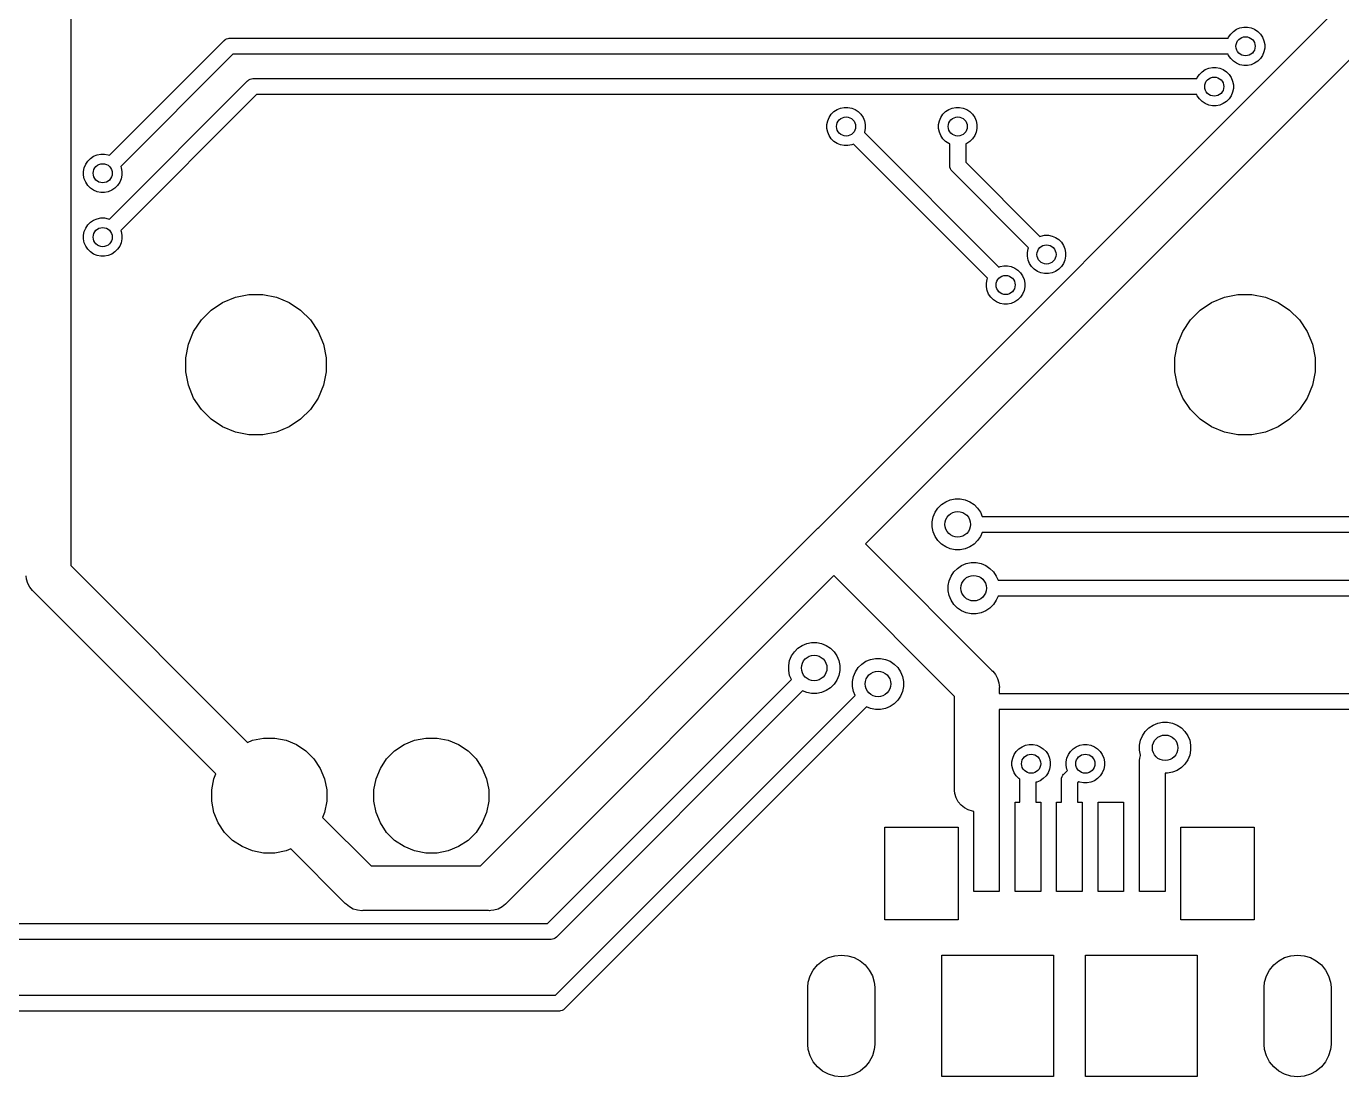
# Model space of a CAD drawing. Extents: x 0.8 to 4.31, y -4.31 to -0.81.
# Drawn here: x 2.112 to 2.924, y -4.307 to -3.659 of the extents above; entities that cross this region are included whole.
import ezdxf

# ---------------------------------------------------------------- set-up
doc = ezdxf.new("R2010")
doc.units = 0
doc.header["$MEASUREMENT"] = 0
doc.layers.add('BLACK', color=7, linetype='CONTINUOUS')

msp = doc.modelspace()

# ---------------------------------------------------------------- linework, layer by layer
at = {"layer": 'BLACK', "linetype": 'CONTINUOUS'}
for p, q in [((2.13976, -3.40086), (2.13976, -3.99193)), ((2.60126, -3.96841), (2.97441, -3.59526)), ((2.99745, -3.61119), (2.63001, -3.97863)), ((2.86114, -3.66032), (2.86343, -3.65986)), ((2.86343, -3.65986), (2.86575, -3.65986)), ((2.86575, -3.65986), (2.86803, -3.66032)), ((2.16357, -3.73892), (2.23412, -3.66837)), ((2.23412, -3.66837), (2.23428, -3.66818)), ((2.23428, -3.66818), (2.23494, -3.66763)), ((2.23494, -3.66763), (2.23503, -3.66756)), ((2.23503, -3.66756), (2.23588, -3.66711)), ((2.23588, -3.66711), (2.23681, -3.66683)), ((2.23681, -3.66683), (2.23753, -3.66675)), ((2.23753, -3.66675), (2.23777, -3.66673)), ((2.23753, -3.66675), (2.23753, -3.66675)), ((2.23777, -3.66673), (2.23801, -3.66675)), ((2.23801, -3.66675), (2.85384, -3.66675)), ((2.85384, -3.66675), (2.85412, -3.66608)), ((2.85412, -3.66608), (2.85541, -3.66415)), ((2.85541, -3.66415), (2.85706, -3.6625)), ((2.85706, -3.6625), (2.85899, -3.66121)), ((2.85899, -3.66121), (2.86114, -3.66032)), ((2.86803, -3.66032), (2.87018, -3.66121)), ((2.87018, -3.66121), (2.87212, -3.6625)), ((2.87212, -3.6625), (2.87376, -3.66415)), ((2.87376, -3.66415), (2.87506, -3.66608)), ((2.87506, -3.66608), (2.87595, -3.66823)), ((2.87595, -3.66823), (2.8764, -3.67051)), ((2.87595, -3.67512), (2.87506, -3.67727)), ((2.8764, -3.67284), (2.87595, -3.67512)), ((2.8764, -3.67051), (2.8764, -3.67284)), ((2.23981, -3.6766), (2.17053, -3.74588)), ((2.85384, -3.6766), (2.23981, -3.6766)), ((2.85412, -3.67727), (2.85384, -3.6766)), ((2.85541, -3.6792), (2.85412, -3.67727)), ((2.85706, -3.68085), (2.85541, -3.6792)), ((2.85899, -3.68214), (2.85706, -3.68085)), ((2.86114, -3.68303), (2.85899, -3.68214)), ((2.86343, -3.68349), (2.86114, -3.68303)), ((2.86575, -3.68349), (2.86343, -3.68349)), ((2.86803, -3.68303), (2.86575, -3.68349)), ((2.87018, -3.68214), (2.86803, -3.68303)), ((2.87212, -3.68085), (2.87018, -3.68214)), ((2.87376, -3.6792), (2.87212, -3.68085)), ((2.87506, -3.67727), (2.87376, -3.6792)), ((2.24895, -3.6929), (2.24952, -3.69244)), ((2.24952, -3.69244), (2.25037, -3.69199)), ((2.25037, -3.69199), (2.25041, -3.69198)), ((2.25041, -3.69198), (2.2513, -3.69171)), ((2.2513, -3.69171), (2.25202, -3.69163)), ((2.25202, -3.69163), (2.25226, -3.69161)), ((2.25202, -3.69163), (2.25202, -3.69163)), ((2.25226, -3.69161), (2.2525, -3.69163)), ((2.2525, -3.69163), (2.83453, -3.69163)), ((2.83453, -3.69163), (2.83481, -3.69096)), ((2.83481, -3.69096), (2.8361, -3.68903)), ((2.8361, -3.68903), (2.83775, -3.68738)), ((2.83775, -3.68738), (2.83968, -3.68609)), ((2.83968, -3.68609), (2.84183, -3.6852)), ((2.84183, -3.6852), (2.84411, -3.68474)), ((2.84411, -3.68474), (2.84644, -3.68474)), ((2.84644, -3.68474), (2.84872, -3.6852)), ((2.84872, -3.6852), (2.85087, -3.68609)), ((2.85087, -3.68609), (2.85281, -3.68738)), ((2.85281, -3.68738), (2.85445, -3.68903)), ((2.85445, -3.68903), (2.85574, -3.69096)), ((2.85574, -3.69096), (2.85663, -3.69311)), ((2.16357, -3.77829), (2.24861, -3.69325)), ((2.24861, -3.69325), (2.24877, -3.69306)), ((2.24877, -3.69306), (2.24895, -3.69291)), ((2.24895, -3.69291), (2.24895, -3.6929)), ((2.85663, -3.7), (2.85574, -3.70215)), ((2.85663, -3.69311), (2.85709, -3.69539)), ((2.85709, -3.69772), (2.85663, -3.7)), ((2.85709, -3.69539), (2.85709, -3.69772)), ((2.2543, -3.70148), (2.17053, -3.78525)), ((2.83453, -3.70148), (2.2543, -3.70148)), ((2.83481, -3.70215), (2.83453, -3.70148)), ((2.8361, -3.70408), (2.83481, -3.70215)), ((2.83775, -3.70573), (2.8361, -3.70408)), ((2.83968, -3.70702), (2.83775, -3.70573)), ((2.84183, -3.70791), (2.83968, -3.70702)), ((2.84411, -3.70837), (2.84183, -3.70791)), ((2.84644, -3.70837), (2.84411, -3.70837)), ((2.84872, -3.70791), (2.84644, -3.70837)), ((2.85087, -3.70702), (2.84872, -3.70791)), ((2.85281, -3.70573), (2.85087, -3.70702)), ((2.85445, -3.70408), (2.85281, -3.70573)), ((2.85574, -3.70215), (2.85445, -3.70408)), ((2.60675, -3.71772), (2.60764, -3.71557)), ((2.60764, -3.71557), (2.60894, -3.71363)), ((2.60894, -3.71363), (2.61058, -3.71199)), ((2.61058, -3.71199), (2.61252, -3.71069)), ((2.61252, -3.71069), (2.61467, -3.7098)), ((2.61467, -3.7098), (2.61695, -3.70935)), ((2.61695, -3.70935), (2.61927, -3.70935)), ((2.61927, -3.70935), (2.62156, -3.7098)), ((2.62156, -3.7098), (2.6237, -3.71069)), ((2.6237, -3.71069), (2.62564, -3.71199)), ((2.62564, -3.71199), (2.62728, -3.71363)), ((2.62728, -3.71363), (2.62858, -3.71557)), ((2.62858, -3.71557), (2.62947, -3.71772)), ((2.67565, -3.71772), (2.67654, -3.71557)), ((2.67654, -3.71557), (2.67783, -3.71363)), ((2.67783, -3.71363), (2.67948, -3.71199)), ((2.67948, -3.71199), (2.68141, -3.71069)), ((2.68141, -3.71069), (2.68356, -3.7098)), ((2.68356, -3.7098), (2.68584, -3.70935)), ((2.68584, -3.70935), (2.68817, -3.70935)), ((2.68817, -3.70935), (2.69045, -3.7098)), ((2.69045, -3.7098), (2.6926, -3.71069)), ((2.6926, -3.71069), (2.69454, -3.71199)), ((2.69454, -3.71199), (2.69618, -3.71363)), ((2.69618, -3.71363), (2.69747, -3.71557)), ((2.69747, -3.71557), (2.69837, -3.71772)), ((2.6063, -3.72), (2.60675, -3.71772)), ((2.6063, -3.72233), (2.6063, -3.72)), ((2.60675, -3.72461), (2.6063, -3.72233)), ((2.60764, -3.72676), (2.60675, -3.72461)), ((2.62947, -3.72461), (2.62939, -3.72479)), ((2.62939, -3.72479), (2.71242, -3.80782)), ((2.62947, -3.71772), (2.62992, -3.72)), ((2.62992, -3.72233), (2.62947, -3.72461)), ((2.62992, -3.72), (2.62992, -3.72233)), ((2.6752, -3.72), (2.67565, -3.71772)), ((2.6752, -3.72233), (2.6752, -3.72)), ((2.67565, -3.72461), (2.6752, -3.72233)), ((2.67654, -3.72676), (2.67565, -3.72461)), ((2.69837, -3.72461), (2.69747, -3.72676)), ((2.69837, -3.71772), (2.69882, -3.72)), ((2.69882, -3.72233), (2.69837, -3.72461)), ((2.69882, -3.72), (2.69882, -3.72233)), ((2.60894, -3.72869), (2.60764, -3.72676)), ((2.61058, -3.73034), (2.60894, -3.72869)), ((2.61252, -3.73163), (2.61058, -3.73034)), ((2.61467, -3.73252), (2.61252, -3.73163)), ((2.61695, -3.73297), (2.61467, -3.73252)), ((2.61927, -3.73297), (2.61695, -3.73297)), ((2.62156, -3.73252), (2.61927, -3.73297)), ((2.62272, -3.73204), (2.62156, -3.73252)), ((2.70546, -3.81478), (2.62272, -3.73204)), ((2.67783, -3.72869), (2.67654, -3.72676)), ((2.67948, -3.73034), (2.67783, -3.72869)), ((2.68141, -3.73163), (2.67948, -3.73034)), ((2.68209, -3.73191), (2.68141, -3.73163)), ((2.68209, -3.74505), (2.68209, -3.73191)), ((2.6926, -3.73163), (2.69193, -3.73191)), ((2.69193, -3.73191), (2.69193, -3.74325)), ((2.69454, -3.73034), (2.6926, -3.73163)), ((2.69618, -3.72869), (2.69454, -3.73034)), ((2.69747, -3.72676), (2.69618, -3.72869)), ((2.15027, -3.74247), (2.15192, -3.74083)), ((2.15192, -3.74083), (2.15385, -3.73953)), ((2.15385, -3.73953), (2.156, -3.73864)), ((2.156, -3.73864), (2.15829, -3.73819)), ((2.15829, -3.73819), (2.16061, -3.73819)), ((2.16061, -3.73819), (2.16289, -3.73864)), ((2.16289, -3.73864), (2.16357, -3.73892)), ((2.14764, -3.74884), (2.14809, -3.74655)), ((2.14764, -3.75116), (2.14764, -3.74884)), ((2.14809, -3.74655), (2.14898, -3.74441)), ((2.14898, -3.74441), (2.15027, -3.74247)), ((2.17053, -3.74588), (2.17081, -3.74655)), ((2.17081, -3.74655), (2.17126, -3.74884)), ((2.17126, -3.74884), (2.17126, -3.75116)), ((2.68206, -3.74529), (2.68209, -3.74505)), ((2.68209, -3.74553), (2.68206, -3.74529)), ((2.68216, -3.74625), (2.68209, -3.74553)), ((2.68209, -3.74553), (2.68209, -3.74553)), ((2.68244, -3.74718), (2.68216, -3.74625)), ((2.6829, -3.74804), (2.68244, -3.74718)), ((2.68351, -3.74879), (2.6829, -3.74804)), ((2.6837, -3.74894), (2.68351, -3.74879)), ((2.7307, -3.79594), (2.6837, -3.74894)), ((2.69193, -3.74325), (2.73766, -3.78898)), ((2.14809, -3.75345), (2.14764, -3.75116)), ((2.14898, -3.75559), (2.14809, -3.75345)), ((2.15027, -3.75753), (2.14898, -3.75559)), ((2.15192, -3.75917), (2.15027, -3.75753)), ((2.16862, -3.75753), (2.16698, -3.75917)), ((2.16992, -3.75559), (2.16862, -3.75753)), ((2.17081, -3.75345), (2.16992, -3.75559)), ((2.17126, -3.75116), (2.17081, -3.75345)), ((2.15385, -3.76047), (2.15192, -3.75917)), ((2.156, -3.76136), (2.15385, -3.76047)), ((2.15829, -3.76181), (2.156, -3.76136)), ((2.16061, -3.76181), (2.15829, -3.76181)), ((2.16289, -3.76136), (2.16061, -3.76181)), ((2.16504, -3.76047), (2.16289, -3.76136)), ((2.16698, -3.75917), (2.16504, -3.76047)), ((2.14898, -3.78378), (2.15027, -3.78184)), ((2.15027, -3.78184), (2.15192, -3.7802)), ((2.15192, -3.7802), (2.15385, -3.7789)), ((2.15385, -3.7789), (2.156, -3.77801)), ((2.156, -3.77801), (2.15829, -3.77756)), ((2.15829, -3.77756), (2.16061, -3.77756)), ((2.16061, -3.77756), (2.16289, -3.77801)), ((2.16289, -3.77801), (2.16357, -3.77829)), ((2.14764, -3.78821), (2.14809, -3.78592)), ((2.14764, -3.79053), (2.14764, -3.78821)), ((2.14809, -3.78592), (2.14898, -3.78378)), ((2.17053, -3.78525), (2.17081, -3.78592)), ((2.17081, -3.78592), (2.17126, -3.78821)), ((2.17126, -3.78821), (2.17126, -3.79053)), ((2.73766, -3.78898), (2.73833, -3.7887)), ((2.73833, -3.7887), (2.74061, -3.78825)), ((2.74061, -3.78825), (2.74294, -3.78825)), ((2.74294, -3.78825), (2.74522, -3.7887)), ((2.74522, -3.7887), (2.74737, -3.78959)), ((2.74737, -3.78959), (2.7493, -3.79088)), ((2.14809, -3.79282), (2.14764, -3.79053)), ((2.14898, -3.79496), (2.14809, -3.79282)), ((2.15027, -3.7969), (2.14898, -3.79496)), ((2.15192, -3.79854), (2.15027, -3.7969)), ((2.16862, -3.7969), (2.16698, -3.79854)), ((2.16992, -3.79496), (2.16862, -3.7969)), ((2.17081, -3.79282), (2.16992, -3.79496)), ((2.17126, -3.79053), (2.17081, -3.79282)), ((2.72996, -3.79889), (2.73042, -3.79661)), ((2.73042, -3.79661), (2.7307, -3.79594)), ((2.7493, -3.79088), (2.75095, -3.79253)), ((2.75095, -3.79253), (2.75224, -3.79446)), ((2.75224, -3.79446), (2.75313, -3.79661)), ((2.75313, -3.79661), (2.75359, -3.79889)), ((2.15385, -3.79984), (2.15192, -3.79854)), ((2.156, -3.80073), (2.15385, -3.79984)), ((2.15829, -3.80118), (2.156, -3.80073)), ((2.16061, -3.80118), (2.15829, -3.80118)), ((2.16289, -3.80073), (2.16061, -3.80118)), ((2.16504, -3.79984), (2.16289, -3.80073)), ((2.16698, -3.79854), (2.16504, -3.79984)), ((2.72996, -3.80122), (2.72996, -3.79889)), ((2.73042, -3.8035), (2.72996, -3.80122)), ((2.73131, -3.80565), (2.73042, -3.8035)), ((2.7326, -3.80759), (2.73131, -3.80565)), ((2.75224, -3.80565), (2.75095, -3.80759)), ((2.75313, -3.8035), (2.75224, -3.80565)), ((2.75359, -3.80122), (2.75313, -3.8035)), ((2.75359, -3.79889), (2.75359, -3.80122)), ((2.71242, -3.80782), (2.71309, -3.80754)), ((2.71309, -3.80754), (2.71537, -3.80709)), ((2.71537, -3.80709), (2.7177, -3.80709)), ((2.7177, -3.80709), (2.71998, -3.80754)), ((2.71998, -3.80754), (2.72213, -3.80843)), ((2.72213, -3.80843), (2.72406, -3.80972)), ((2.72406, -3.80972), (2.72571, -3.81137)), ((2.72571, -3.81137), (2.727, -3.8133)), ((2.727, -3.8133), (2.72789, -3.81545)), ((2.73425, -3.80923), (2.7326, -3.80759)), ((2.73618, -3.81052), (2.73425, -3.80923)), ((2.73833, -3.81141), (2.73618, -3.81052)), ((2.74061, -3.81187), (2.73833, -3.81141)), ((2.74294, -3.81187), (2.74061, -3.81187)), ((2.74522, -3.81141), (2.74294, -3.81187)), ((2.74737, -3.81052), (2.74522, -3.81141)), ((2.7493, -3.80923), (2.74737, -3.81052)), ((2.75095, -3.80759), (2.7493, -3.80923)), ((2.70472, -3.81773), (2.70518, -3.81545)), ((2.70472, -3.82006), (2.70472, -3.81773)), ((2.70518, -3.82234), (2.70472, -3.82006)), ((2.70518, -3.81545), (2.70546, -3.81478)), ((2.70607, -3.82449), (2.70518, -3.82234)), ((2.72789, -3.82234), (2.727, -3.82449)), ((2.72789, -3.81545), (2.72835, -3.81773)), ((2.72835, -3.82006), (2.72789, -3.82234)), ((2.72835, -3.81773), (2.72835, -3.82006)), ((2.22633, -3.83447), (2.23342, -3.82973)), ((2.23342, -3.82973), (2.2413, -3.82647)), ((2.2413, -3.82647), (2.24967, -3.8248)), ((2.24967, -3.8248), (2.2582, -3.8248)), ((2.2582, -3.8248), (2.26657, -3.82647)), ((2.26657, -3.82647), (2.27445, -3.82973)), ((2.27445, -3.82973), (2.28154, -3.83447)), ((2.70736, -3.82643), (2.70607, -3.82449)), ((2.70901, -3.82807), (2.70736, -3.82643)), ((2.71094, -3.82936), (2.70901, -3.82807)), ((2.71309, -3.83025), (2.71094, -3.82936)), ((2.71537, -3.83071), (2.71309, -3.83025)), ((2.7177, -3.83071), (2.71537, -3.83071)), ((2.71998, -3.83025), (2.7177, -3.83071)), ((2.72213, -3.82936), (2.71998, -3.83025)), ((2.72406, -3.82807), (2.72213, -3.82936)), ((2.72571, -3.82643), (2.72406, -3.82807)), ((2.727, -3.82449), (2.72571, -3.82643)), ((2.83657, -3.83447), (2.84366, -3.82973)), ((2.84366, -3.82973), (2.85154, -3.82647)), ((2.85154, -3.82647), (2.85991, -3.8248)), ((2.85991, -3.8248), (2.86844, -3.8248)), ((2.86844, -3.8248), (2.87681, -3.82647)), ((2.87681, -3.82647), (2.88469, -3.82973)), ((2.88469, -3.82973), (2.89178, -3.83447)), ((2.2203, -3.8405), (2.22633, -3.83447)), ((2.28154, -3.83447), (2.28758, -3.8405)), ((2.83053, -3.8405), (2.83657, -3.83447)), ((2.89178, -3.83447), (2.89781, -3.8405)), ((2.21556, -3.8476), (2.2203, -3.8405)), ((2.28758, -3.8405), (2.29232, -3.8476)), ((2.82579, -3.8476), (2.83053, -3.8405)), ((2.89781, -3.8405), (2.90255, -3.8476)), ((2.21229, -3.85548), (2.21556, -3.8476)), ((2.29232, -3.8476), (2.29558, -3.85548)), ((2.82253, -3.85548), (2.82579, -3.8476)), ((2.90255, -3.8476), (2.90582, -3.85548)), ((2.21063, -3.86384), (2.21229, -3.85548)), ((2.29558, -3.85548), (2.29724, -3.86384)), ((2.82087, -3.86384), (2.82253, -3.85548)), ((2.90582, -3.85548), (2.90748, -3.86384)), ((2.21063, -3.87238), (2.21063, -3.86384)), ((2.29724, -3.86384), (2.29724, -3.87238)), ((2.82087, -3.87238), (2.82087, -3.86384)), ((2.90748, -3.86384), (2.90748, -3.87238)), ((2.21229, -3.88074), (2.21063, -3.87238)), ((2.29724, -3.87238), (2.29558, -3.88074)), ((2.82253, -3.88074), (2.82087, -3.87238)), ((2.90748, -3.87238), (2.90582, -3.88074)), ((2.21556, -3.88862), (2.21229, -3.88074)), ((2.29558, -3.88074), (2.29232, -3.88862)), ((2.82579, -3.88862), (2.82253, -3.88074)), ((2.90582, -3.88074), (2.90255, -3.88862)), ((2.2203, -3.89572), (2.21556, -3.88862)), ((2.29232, -3.88862), (2.28758, -3.89572)), ((2.83053, -3.89572), (2.82579, -3.88862)), ((2.90255, -3.88862), (2.89781, -3.89572)), ((2.22633, -3.90175), (2.2203, -3.89572)), ((2.23342, -3.90649), (2.22633, -3.90175)), ((2.28154, -3.90175), (2.27445, -3.90649)), ((2.28758, -3.89572), (2.28154, -3.90175)), ((2.83657, -3.90175), (2.83053, -3.89572)), ((2.84366, -3.90649), (2.83657, -3.90175)), ((2.89178, -3.90175), (2.88469, -3.90649)), ((2.89781, -3.89572), (2.89178, -3.90175)), ((2.2413, -3.90975), (2.23342, -3.90649)), ((2.24967, -3.91142), (2.2413, -3.90975)), ((2.2582, -3.91142), (2.24967, -3.91142)), ((2.26657, -3.90975), (2.2582, -3.91142)), ((2.27445, -3.90649), (2.26657, -3.90975)), ((2.85154, -3.90975), (2.84366, -3.90649)), ((2.85991, -3.91142), (2.85154, -3.90975)), ((2.86844, -3.91142), (2.85991, -3.91142)), ((2.87681, -3.90975), (2.86844, -3.91142)), ((2.88469, -3.90649), (2.87681, -3.90975)), ((2.67955, -3.95258), (2.68241, -3.95139)), ((2.68241, -3.95139), (2.68546, -3.95079)), ((2.68546, -3.95079), (2.68856, -3.95079)), ((2.68856, -3.95079), (2.6916, -3.95139)), ((2.6916, -3.95139), (2.69447, -3.95258)), ((2.67187, -3.96194), (2.67305, -3.95908)), ((2.67305, -3.95908), (2.67478, -3.9565)), ((2.67478, -3.9565), (2.67697, -3.9543)), ((2.67697, -3.9543), (2.67955, -3.95258)), ((2.69447, -3.95258), (2.69705, -3.9543)), ((2.69705, -3.9543), (2.69924, -3.9565)), ((2.69924, -3.9565), (2.70096, -3.95908)), ((2.70096, -3.95908), (2.70201, -3.96161)), ((2.60073, -3.96884), (2.60126, -3.96841)), ((2.60126, -3.96841), (2.60126, -3.96841)), ((2.67126, -3.96498), (2.67187, -3.96194)), ((2.67126, -3.96809), (2.67126, -3.96498)), ((2.67187, -3.97113), (2.67126, -3.96809)), ((2.70201, -3.96161), (3.7578, -3.96161)), ((2.39244, -4.17723), (2.6003, -3.96937)), ((2.6003, -3.96937), (2.60073, -3.96884)), ((2.67305, -3.97399), (2.67187, -3.97113)), ((2.67478, -3.97657), (2.67305, -3.97399)), ((2.67697, -3.97877), (2.67478, -3.97657)), ((2.69924, -3.97657), (2.69705, -3.97877)), ((2.70096, -3.97399), (2.69924, -3.97657)), ((2.70201, -3.97146), (2.70096, -3.97399)), ((3.7596, -3.97146), (2.70201, -3.97146)), ((2.63001, -3.97863), (2.70808, -4.05671)), ((2.67955, -3.98049), (2.67697, -3.97877)), ((2.68241, -3.98168), (2.67955, -3.98049)), ((2.68546, -3.98228), (2.68241, -3.98168)), ((2.68856, -3.98228), (2.68546, -3.98228)), ((2.6916, -3.98168), (2.68856, -3.98228)), ((2.69447, -3.98049), (2.6916, -3.98168)), ((2.69705, -3.97877), (2.69447, -3.98049)), ((2.13976, -3.99193), (2.24881, -4.10098)), ((2.68681, -3.99367), (2.68939, -3.99195)), ((2.68939, -3.99195), (2.69226, -3.99076)), ((2.69226, -3.99076), (2.6953, -3.99016)), ((2.6953, -3.99016), (2.6984, -3.99016)), ((2.6984, -3.99016), (2.70144, -3.99076)), ((2.70144, -3.99076), (2.70431, -3.99195)), ((2.70431, -3.99195), (2.70689, -3.99367)), ((2.1124, -4.00034), (2.1122, -3.99831)), ((2.11319, -4.00294), (2.1124, -4.00034)), ((2.61052, -3.99812), (2.40837, -4.20028)), ((2.68504, -4.07264), (2.61052, -3.99812)), ((2.68171, -4.00131), (2.68289, -3.99845)), ((2.68289, -3.99845), (2.68462, -3.99587)), ((2.68462, -3.99587), (2.68681, -3.99367)), ((2.70689, -3.99367), (2.70908, -3.99587)), ((2.70908, -3.99587), (2.71081, -3.99845)), ((2.71081, -3.99845), (2.71186, -4.00098)), ((2.71186, -4.00098), (3.74456, -4.00098)), ((2.11447, -4.00533), (2.11319, -4.00294)), ((2.11619, -4.00743), (2.11447, -4.00533)), ((2.11672, -4.00786), (2.11619, -4.00743)), ((2.22933, -4.12047), (2.11672, -4.00786)), ((2.6811, -4.00435), (2.68171, -4.00131)), ((2.6811, -4.00746), (2.6811, -4.00435)), ((2.68171, -4.0105), (2.6811, -4.00746)), ((2.68289, -4.01337), (2.68171, -4.0105)), ((2.68462, -4.01594), (2.68289, -4.01337)), ((2.68681, -4.01814), (2.68462, -4.01594)), ((2.70908, -4.01594), (2.70689, -4.01814)), ((2.71081, -4.01337), (2.70908, -4.01594)), ((2.71186, -4.01083), (2.71081, -4.01337)), ((3.74636, -4.01083), (2.71186, -4.01083)), ((2.68939, -4.01986), (2.68681, -4.01814)), ((2.69226, -4.02105), (2.68939, -4.01986)), ((2.6953, -4.02165), (2.69226, -4.02105)), ((2.6984, -4.02165), (2.6953, -4.02165)), ((2.70144, -4.02105), (2.6984, -4.02165)), ((2.70431, -4.01986), (2.70144, -4.02105)), ((2.70689, -4.01814), (2.70431, -4.01986)), ((2.58839, -4.04289), (2.59097, -4.04116)), ((2.59097, -4.04116), (2.59383, -4.03998)), ((2.59383, -4.03998), (2.59687, -4.03937)), ((2.59687, -4.03937), (2.59998, -4.03937)), ((2.59998, -4.03937), (2.60302, -4.03998)), ((2.60302, -4.03998), (2.60588, -4.04116)), ((2.60588, -4.04116), (2.60846, -4.04289)), ((2.58328, -4.05052), (2.58447, -4.04766)), ((2.58447, -4.04766), (2.58619, -4.04508)), ((2.58619, -4.04508), (2.58839, -4.04289)), ((2.60846, -4.04289), (2.61066, -4.04508)), ((2.61066, -4.04508), (2.61238, -4.04766)), ((2.61238, -4.04766), (2.61357, -4.05052)), ((2.63034, -4.051), (2.6332, -4.04982)), ((2.6332, -4.04982), (2.63624, -4.04921)), ((2.63624, -4.04921), (2.63935, -4.04921)), ((2.63935, -4.04921), (2.64239, -4.04982)), ((2.64239, -4.04982), (2.64525, -4.051)), ((2.58268, -4.05357), (2.58328, -4.05052)), ((2.58268, -4.05667), (2.58268, -4.05357)), ((2.58328, -4.05971), (2.58268, -4.05667)), ((2.61357, -4.05052), (2.61417, -4.05357)), ((2.61417, -4.05667), (2.61357, -4.05971)), ((2.61417, -4.05357), (2.61417, -4.05667)), ((2.62265, -4.06037), (2.62384, -4.0575)), ((2.62384, -4.0575), (2.62556, -4.05492)), ((2.62556, -4.05492), (2.62776, -4.05273)), ((2.62776, -4.05273), (2.63034, -4.051)), ((2.64525, -4.051), (2.64783, -4.05273)), ((2.64783, -4.05273), (2.65003, -4.05492)), ((2.65003, -4.05492), (2.65175, -4.0575)), ((2.65175, -4.0575), (2.65294, -4.06037)), ((2.70808, -4.05671), (2.70861, -4.05714)), ((2.70861, -4.05714), (2.71033, -4.05924)), ((2.43392, -4.21267), (2.58433, -4.06225)), ((2.58433, -4.06225), (2.58328, -4.05971)), ((2.61066, -4.06516), (2.60846, -4.06735)), ((2.61238, -4.06258), (2.61066, -4.06516)), ((2.61357, -4.05971), (2.61238, -4.06258)), ((2.62205, -4.06341), (2.62265, -4.06037)), ((2.62205, -4.06651), (2.62205, -4.06341)), ((2.65294, -4.06037), (2.65354, -4.06341)), ((2.65354, -4.06341), (2.65354, -4.06651)), ((2.71033, -4.05924), (2.71161, -4.06163)), ((2.71161, -4.06163), (2.7124, -4.06423)), ((2.7124, -4.06423), (2.71257, -4.06593)), ((2.71257, -4.06593), (2.71267, -4.06693)), ((2.43891, -4.25689), (2.6237, -4.07209)), ((2.59129, -4.06921), (2.43961, -4.2209)), ((2.59383, -4.07026), (2.59129, -4.06921)), ((2.59687, -4.07087), (2.59383, -4.07026)), ((2.59998, -4.07087), (2.59687, -4.07087)), ((2.60302, -4.07026), (2.59998, -4.07087)), ((2.60588, -4.06907), (2.60302, -4.07026)), ((2.60846, -4.06735), (2.60588, -4.06907)), ((2.62265, -4.06955), (2.62205, -4.06651)), ((2.6237, -4.07209), (2.62265, -4.06955)), ((2.65175, -4.07242), (2.65003, -4.075)), ((2.65294, -4.06955), (2.65175, -4.07242)), ((2.65354, -4.06651), (2.65294, -4.06955)), ((2.68504, -4.1306), (2.68504, -4.07264)), ((2.71267, -4.06693), (2.7126, -4.06761)), ((2.7126, -4.06761), (2.7126, -4.07087)), ((2.7126, -4.07087), (3.43185, -4.07087)), ((2.63066, -4.07905), (2.4446, -4.26512)), ((2.6332, -4.0801), (2.63066, -4.07905)), ((2.63624, -4.08071), (2.6332, -4.0801)), ((2.63935, -4.08071), (2.63624, -4.08071)), ((2.64239, -4.0801), (2.63935, -4.08071)), ((2.64525, -4.07892), (2.64239, -4.0801)), ((2.64783, -4.07719), (2.64525, -4.07892)), ((2.65003, -4.075), (2.64783, -4.07719)), ((3.43005, -4.08071), (2.7126, -4.08071)), ((2.7126, -4.08071), (2.7126, -4.19291)), ((2.80492, -4.0921), (2.8075, -4.09037)), ((2.8075, -4.09037), (2.81037, -4.08919)), ((2.81037, -4.08919), (2.81341, -4.08858)), ((2.81341, -4.08858), (2.81651, -4.08858)), ((2.81651, -4.08858), (2.81955, -4.08919)), ((2.81955, -4.08919), (2.82242, -4.09037)), ((2.82242, -4.09037), (2.825, -4.0921)), ((2.25185, -4.09972), (2.25871, -4.09836)), ((2.25871, -4.09836), (2.2657, -4.09836)), ((2.2657, -4.09836), (2.27256, -4.09972)), ((2.35185, -4.09972), (2.35871, -4.09836)), ((2.35871, -4.09836), (2.3657, -4.09836)), ((2.3657, -4.09836), (2.37256, -4.09972)), ((2.79982, -4.09974), (2.801, -4.09687)), ((2.801, -4.09687), (2.80273, -4.09429)), ((2.80273, -4.09429), (2.80492, -4.0921)), ((2.825, -4.0921), (2.82719, -4.09429)), ((2.82719, -4.09429), (2.82892, -4.09687)), ((2.82892, -4.09687), (2.8301, -4.09974)), ((2.24881, -4.10098), (2.25185, -4.09972)), ((2.27256, -4.09972), (2.27902, -4.1024)), ((2.27902, -4.1024), (2.28483, -4.10628)), ((2.28483, -4.10628), (2.28978, -4.11123)), ((2.33463, -4.11123), (2.33957, -4.10628)), ((2.33957, -4.10628), (2.34539, -4.1024)), ((2.34539, -4.1024), (2.35185, -4.09972)), ((2.37256, -4.09972), (2.37902, -4.1024)), ((2.37902, -4.1024), (2.38483, -4.10628)), ((2.38483, -4.10628), (2.38978, -4.11123)), ((2.72182, -4.10858), (2.72311, -4.10664)), ((2.72311, -4.10664), (2.72475, -4.105)), ((2.72475, -4.105), (2.72669, -4.10371)), ((2.72669, -4.10371), (2.72884, -4.10282)), ((2.72884, -4.10282), (2.73112, -4.10236)), ((2.73112, -4.10236), (2.73345, -4.10236)), ((2.73345, -4.10236), (2.73573, -4.10282)), ((2.73573, -4.10282), (2.73788, -4.10371)), ((2.73788, -4.10371), (2.73981, -4.105)), ((2.73981, -4.105), (2.74146, -4.10664)), ((2.74146, -4.10664), (2.74275, -4.10858)), ((2.75528, -4.10858), (2.75657, -4.10664)), ((2.75657, -4.10664), (2.75822, -4.105)), ((2.75822, -4.105), (2.76015, -4.10371)), ((2.76015, -4.10371), (2.7623, -4.10282)), ((2.7623, -4.10282), (2.76458, -4.10236)), ((2.76458, -4.10236), (2.76691, -4.10236)), ((2.76691, -4.10236), (2.76919, -4.10282)), ((2.76919, -4.10282), (2.77134, -4.10371)), ((2.77134, -4.10371), (2.77328, -4.105)), ((2.77328, -4.105), (2.77492, -4.10664)), ((2.77492, -4.10664), (2.77621, -4.10858)), ((2.79921, -4.10278), (2.79982, -4.09974)), ((2.79921, -4.10588), (2.79921, -4.10278)), ((2.79982, -4.10892), (2.79921, -4.10588)), ((2.8301, -4.09974), (2.83071, -4.10278)), ((2.83071, -4.10588), (2.8301, -4.10892)), ((2.83071, -4.10278), (2.83071, -4.10588)), ((2.28978, -4.11123), (2.29366, -4.11704)), ((2.33075, -4.11704), (2.33463, -4.11123)), ((2.38978, -4.11123), (2.39366, -4.11704)), ((2.72047, -4.11301), (2.72093, -4.11073)), ((2.72047, -4.11534), (2.72047, -4.11301)), ((2.72093, -4.11073), (2.72182, -4.10858)), ((2.74275, -4.10858), (2.74364, -4.11073)), ((2.74364, -4.11073), (2.74409, -4.11301)), ((2.74409, -4.11301), (2.74409, -4.11534)), ((2.75394, -4.11301), (2.75439, -4.11073)), ((2.75394, -4.11534), (2.75394, -4.11301)), ((2.75439, -4.11073), (2.75528, -4.10858)), ((2.77621, -4.10858), (2.77711, -4.11073)), ((2.77711, -4.11073), (2.77756, -4.11301)), ((2.77756, -4.11301), (2.77756, -4.11534)), ((2.79917, -4.1122), (2.79933, -4.11066)), ((2.79921, -4.11259), (2.79917, -4.1122)), ((2.79921, -4.1378), (2.79921, -4.11259)), ((2.79933, -4.11066), (2.79978, -4.10918)), ((2.79978, -4.10918), (2.79986, -4.10902)), ((2.79986, -4.10902), (2.79982, -4.10892)), ((2.82719, -4.11437), (2.825, -4.11656)), ((2.82892, -4.11179), (2.82719, -4.11437)), ((2.8301, -4.10892), (2.82892, -4.11179)), ((2.22807, -4.1235), (2.22933, -4.12047)), ((2.29366, -4.11704), (2.29634, -4.1235)), ((2.32807, -4.1235), (2.33075, -4.11704)), ((2.39366, -4.11704), (2.39634, -4.1235)), ((2.72093, -4.11762), (2.72047, -4.11534)), ((2.72182, -4.11977), (2.72093, -4.11762)), ((2.72311, -4.1217), (2.72182, -4.11977)), ((2.72475, -4.12335), (2.72311, -4.1217)), ((2.74146, -4.1217), (2.73981, -4.12335)), ((2.74275, -4.11977), (2.74146, -4.1217)), ((2.74364, -4.11762), (2.74275, -4.11977)), ((2.74409, -4.11534), (2.74364, -4.11762)), ((2.75106, -4.12305), (2.75134, -4.12212)), ((2.75134, -4.12212), (2.75179, -4.12127)), ((2.75179, -4.12127), (2.75225, -4.12071)), ((2.75225, -4.12071), (2.75241, -4.12052)), ((2.75225, -4.12071), (2.75225, -4.12071)), ((2.75241, -4.12052), (2.7526, -4.12037)), ((2.7526, -4.12037), (2.75467, -4.11829)), ((2.75439, -4.11762), (2.75394, -4.11534)), ((2.75467, -4.11829), (2.75439, -4.11762)), ((2.77492, -4.1217), (2.77328, -4.12335)), ((2.77621, -4.11977), (2.77492, -4.1217)), ((2.77711, -4.11762), (2.77621, -4.11977)), ((2.77756, -4.11534), (2.77711, -4.11762)), ((2.81651, -4.12008), (2.81496, -4.12008)), ((2.81496, -4.12008), (2.81496, -4.19291)), ((2.81955, -4.11947), (2.81651, -4.12008)), ((2.82242, -4.11829), (2.81955, -4.11947)), ((2.825, -4.11656), (2.82242, -4.11829)), ((2.2267, -4.13036), (2.22807, -4.1235)), ((2.2267, -4.13735), (2.2267, -4.13036)), ((2.29634, -4.1235), (2.2977, -4.13036)), ((2.2977, -4.13036), (2.2977, -4.13735)), ((2.3267, -4.13036), (2.32807, -4.1235)), ((2.3267, -4.13735), (2.3267, -4.13036)), ((2.39634, -4.1235), (2.3977, -4.13036)), ((2.3977, -4.13036), (2.3977, -4.13735)), ((2.68524, -4.13262), (2.68504, -4.1306)), ((2.72539, -4.12377), (2.72475, -4.12335)), ((2.72539, -4.1378), (2.72539, -4.12377)), ((2.73573, -4.12553), (2.73524, -4.12563)), ((2.73524, -4.12563), (2.73524, -4.1378)), ((2.73788, -4.12464), (2.73573, -4.12553)), ((2.73981, -4.12335), (2.73788, -4.12464)), ((2.75096, -4.12402), (2.75106, -4.12305)), ((2.75098, -4.12426), (2.75096, -4.12402)), ((2.75098, -4.1378), (2.75098, -4.12426)), ((2.76163, -4.12525), (2.76083, -4.12605)), ((2.76083, -4.12605), (2.76083, -4.1378)), ((2.7623, -4.12553), (2.76163, -4.12525)), ((2.76458, -4.12598), (2.7623, -4.12553)), ((2.76691, -4.12598), (2.76458, -4.12598)), ((2.76919, -4.12553), (2.76691, -4.12598)), ((2.77134, -4.12464), (2.76919, -4.12553)), ((2.77328, -4.12335), (2.77134, -4.12464)), ((2.22807, -4.14421), (2.2267, -4.13735)), ((2.2977, -4.13735), (2.29634, -4.14421)), ((2.32807, -4.14421), (2.3267, -4.13735)), ((2.3977, -4.13735), (2.39634, -4.14421)), ((2.68603, -4.13522), (2.68524, -4.13262)), ((2.68731, -4.13761), (2.68603, -4.13522)), ((2.68903, -4.13971), (2.68731, -4.13761)), ((2.72244, -4.19291), (2.72244, -4.1378)), ((2.72244, -4.1378), (2.72539, -4.1378)), ((2.73524, -4.1378), (2.73819, -4.1378)), ((2.73819, -4.1378), (2.73819, -4.19291)), ((2.74803, -4.19291), (2.74803, -4.1378)), ((2.74803, -4.1378), (2.75098, -4.1378)), ((2.76083, -4.1378), (2.76378, -4.1378)), ((2.76378, -4.1378), (2.76378, -4.19291)), ((2.77362, -4.19291), (2.77362, -4.1378)), ((2.77362, -4.1378), (2.78937, -4.1378)), ((2.78937, -4.1378), (2.78937, -4.19291)), ((2.79921, -4.19291), (2.79921, -4.1378)), ((2.79921, -4.1378), (2.79921, -4.1378)), ((2.23075, -4.15067), (2.22807, -4.14421)), ((2.29634, -4.14421), (2.29508, -4.14725)), ((2.29508, -4.14725), (2.32507, -4.17723)), ((2.33075, -4.15067), (2.32807, -4.14421)), ((2.39634, -4.14421), (2.39366, -4.15067)), ((2.69113, -4.14143), (2.68903, -4.13971)), ((2.69352, -4.14271), (2.69113, -4.14143)), ((2.69612, -4.1435), (2.69352, -4.14271)), ((2.69685, -4.14357), (2.69612, -4.1435)), ((2.69685, -4.19291), (2.69685, -4.14357)), ((2.23463, -4.15649), (2.23075, -4.15067)), ((2.33463, -4.15649), (2.33075, -4.15067)), ((2.39366, -4.15067), (2.38978, -4.15649)), ((2.64193, -4.21043), (2.64193, -4.15335)), ((2.64193, -4.15335), (2.6872, -4.15335)), ((2.6872, -4.15335), (2.6872, -4.21043)), ((2.82461, -4.21043), (2.82461, -4.15335)), ((2.82461, -4.15335), (2.86988, -4.15335)), ((2.86988, -4.15335), (2.86988, -4.21043)), ((2.23957, -4.16143), (2.23463, -4.15649)), ((2.24539, -4.16532), (2.23957, -4.16143)), ((2.33957, -4.16143), (2.33463, -4.15649)), ((2.34539, -4.16532), (2.33957, -4.16143)), ((2.38483, -4.16143), (2.37902, -4.16532)), ((2.38978, -4.15649), (2.38483, -4.16143)), ((2.25185, -4.16799), (2.24539, -4.16532)), ((2.25871, -4.16936), (2.25185, -4.16799)), ((2.2657, -4.16936), (2.25871, -4.16936)), ((2.27256, -4.16799), (2.2657, -4.16936)), ((2.2756, -4.16674), (2.27256, -4.16799)), ((2.30914, -4.20028), (2.2756, -4.16674)), ((2.35185, -4.16799), (2.34539, -4.16532)), ((2.35871, -4.16936), (2.35185, -4.16799)), ((2.3657, -4.16936), (2.35871, -4.16936)), ((2.37256, -4.16799), (2.3657, -4.16936)), ((2.37902, -4.16532), (2.37256, -4.16799)), ((2.32507, -4.17723), (2.39244, -4.17723)), ((2.7126, -4.19291), (2.69685, -4.19291)), ((2.73819, -4.19291), (2.72244, -4.19291)), ((2.76378, -4.19291), (2.74803, -4.19291)), ((2.78937, -4.19291), (2.77362, -4.19291)), ((2.81496, -4.19291), (2.79921, -4.19291)), ((2.30957, -4.2008), (2.30914, -4.20028)), ((2.31167, -4.20252), (2.30957, -4.2008)), ((2.31406, -4.2038), (2.31167, -4.20252)), ((2.31587, -4.20435), (2.31406, -4.2038)), ((2.40344, -4.2038), (2.40085, -4.20459)), ((2.40584, -4.20252), (2.40344, -4.2038)), ((2.40794, -4.2008), (2.40584, -4.20252)), ((2.40837, -4.20028), (2.40794, -4.2008)), ((2.31666, -4.20459), (2.31587, -4.20435)), ((2.31936, -4.20486), (2.31666, -4.20459)), ((2.32003, -4.20479), (2.31936, -4.20486)), ((2.39747, -4.20479), (2.32003, -4.20479)), ((2.39815, -4.20486), (2.39747, -4.20479)), ((2.39882, -4.20479), (2.39815, -4.20486)), ((2.40085, -4.20459), (2.39882, -4.20479)), ((2.39882, -4.20479), (2.39882, -4.20479)), ((2.6872, -4.21043), (2.64193, -4.21043)), ((2.86988, -4.21043), (2.82461, -4.21043)), ((2.0149, -4.21267), (2.43392, -4.21267)), ((2.43572, -4.22251), (2.0131, -4.22251)), ((2.43596, -4.22253), (2.43572, -4.22251)), ((2.4362, -4.22251), (2.43596, -4.22253)), ((2.43692, -4.22244), (2.4362, -4.22251)), ((2.4362, -4.22251), (2.4362, -4.22251)), ((2.43785, -4.22216), (2.43692, -4.22244)), ((2.4387, -4.2217), (2.43785, -4.22216)), ((2.43945, -4.22108), (2.4387, -4.2217)), ((2.43961, -4.2209), (2.43945, -4.22108)), ((2.60047, -4.23827), (2.60362, -4.23568)), ((2.60362, -4.23568), (2.60721, -4.23376)), ((2.60721, -4.23376), (2.61111, -4.23258)), ((2.61111, -4.23258), (2.61516, -4.23218)), ((2.61516, -4.23218), (2.61921, -4.23258)), ((2.61921, -4.23258), (2.62311, -4.23376)), ((2.62311, -4.23376), (2.6267, -4.23568)), ((2.6267, -4.23568), (2.62984, -4.23827)), ((2.67717, -4.30709), (2.67717, -4.23228)), ((2.67717, -4.23228), (2.74606, -4.23228)), ((2.74606, -4.23228), (2.74606, -4.30709)), ((2.76575, -4.30709), (2.76575, -4.23228)), ((2.76575, -4.23228), (2.83465, -4.23228)), ((2.83465, -4.23228), (2.83465, -4.30709)), ((2.88197, -4.23827), (2.88511, -4.23568)), ((2.88511, -4.23568), (2.88871, -4.23376)), ((2.88871, -4.23376), (2.8926, -4.23258)), ((2.8926, -4.23258), (2.89665, -4.23218)), ((2.89665, -4.23218), (2.90071, -4.23258)), ((2.90071, -4.23258), (2.9046, -4.23376)), ((2.9046, -4.23376), (2.90819, -4.23568)), ((2.90819, -4.23568), (2.91134, -4.23827)), ((2.59597, -4.245), (2.59789, -4.24141)), ((2.59789, -4.24141), (2.60047, -4.23827)), ((2.62984, -4.23827), (2.63243, -4.24141)), ((2.63243, -4.24141), (2.63435, -4.245)), ((2.87747, -4.245), (2.87938, -4.24141)), ((2.87938, -4.24141), (2.88197, -4.23827)), ((2.91134, -4.23827), (2.91392, -4.24141)), ((2.91392, -4.24141), (2.91584, -4.245)), ((2.59449, -4.25194), (2.59479, -4.2489)), ((2.59449, -4.28743), (2.59449, -4.25194)), ((2.59479, -4.2489), (2.59597, -4.245)), ((2.63435, -4.245), (2.63553, -4.2489)), ((2.63553, -4.2489), (2.63583, -4.25194)), ((2.63583, -4.25194), (2.63583, -4.28743)), ((2.87598, -4.25194), (2.87628, -4.2489)), ((2.87598, -4.28743), (2.87598, -4.25194)), ((2.87628, -4.2489), (2.87747, -4.245)), ((2.91584, -4.245), (2.91702, -4.2489)), ((2.91702, -4.2489), (2.91732, -4.25194)), ((2.91732, -4.25194), (2.91732, -4.28743)), ((1.57645, -4.25689), (2.43891, -4.25689)), ((2.4407, -4.26673), (1.57645, -4.26673)), ((2.44094, -4.26676), (2.4407, -4.26673)), ((2.44119, -4.26673), (2.44094, -4.26676)), ((2.44191, -4.26666), (2.44119, -4.26673)), ((2.44119, -4.26673), (2.44119, -4.26673)), ((2.44284, -4.26638), (2.44191, -4.26666)), ((2.44369, -4.26592), (2.44284, -4.26638)), ((2.44444, -4.26531), (2.44369, -4.26592)), ((2.4446, -4.26512), (2.44444, -4.26531)), ((2.59479, -4.29047), (2.59449, -4.28743)), ((2.59597, -4.29437), (2.59479, -4.29047)), ((2.63553, -4.29047), (2.63435, -4.29437)), ((2.63583, -4.28743), (2.63553, -4.29047)), ((2.87628, -4.29047), (2.87598, -4.28743)), ((2.87747, -4.29437), (2.87628, -4.29047)), ((2.91702, -4.29047), (2.91584, -4.29437)), ((2.91732, -4.28743), (2.91702, -4.29047)), ((2.59789, -4.29796), (2.59597, -4.29437)), ((2.60047, -4.3011), (2.59789, -4.29796)), ((2.60362, -4.30369), (2.60047, -4.3011)), ((2.62984, -4.3011), (2.6267, -4.30369)), ((2.63243, -4.29796), (2.62984, -4.3011)), ((2.63435, -4.29437), (2.63243, -4.29796)), ((2.87938, -4.29796), (2.87747, -4.29437)), ((2.88197, -4.3011), (2.87938, -4.29796)), ((2.88511, -4.30369), (2.88197, -4.3011)), ((2.91134, -4.3011), (2.90819, -4.30369)), ((2.91392, -4.29796), (2.91134, -4.3011)), ((2.91584, -4.29437), (2.91392, -4.29796)), ((2.60721, -4.30561), (2.60362, -4.30369)), ((2.61111, -4.30679), (2.60721, -4.30561)), ((2.61516, -4.30719), (2.61111, -4.30679)), ((2.61921, -4.30679), (2.61516, -4.30719)), ((2.62311, -4.30561), (2.61921, -4.30679)), ((2.6267, -4.30369), (2.62311, -4.30561)), ((2.74606, -4.30709), (2.67717, -4.30709)), ((2.83465, -4.30709), (2.76575, -4.30709)), ((2.88871, -4.30561), (2.88511, -4.30369)), ((2.8926, -4.30679), (2.88871, -4.30561)), ((2.89665, -4.30719), (2.8926, -4.30679)), ((2.90071, -4.30679), (2.89665, -4.30719)), ((2.9046, -4.30561), (2.90071, -4.30679)), ((2.90819, -4.30369), (2.9046, -4.30561))]:
    msp.add_line(p, q, dxfattribs=at)
at = {"layer": 'BLACK'}
for centre, radius in [((2.86459, -3.67168), 0.005906), ((2.84528, -3.69656), 0.005906), ((2.61811, -3.72116), 0.005906), ((2.68701, -3.72116), 0.005906), ((2.15945, -3.75), 0.005906), ((2.15945, -3.78937), 0.005906), ((2.74177, -3.80006), 0.005906), ((2.71654, -3.8189), 0.005906), ((2.68701, -3.96654), 0.007874), ((2.69685, -4.00591), 0.007874), ((2.59843, -4.05512), 0.007874), ((2.6378, -4.06496), 0.007874), ((2.81496, -4.10433), 0.007874), ((2.73228, -4.11417), 0.005906), ((2.76575, -4.11417), 0.005906)]:
    msp.add_circle(centre, radius, dxfattribs=at)

doc.saveas('drawing.dxf')
